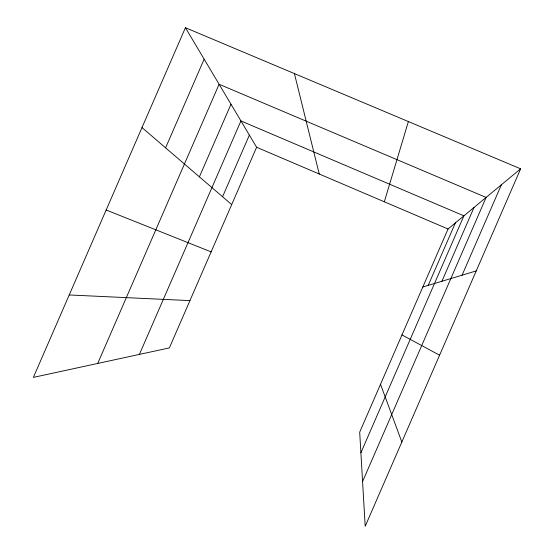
<?xml version="1.0" encoding="UTF-8"?>
<svg xmlns="http://www.w3.org/2000/svg" width="554" height="554" viewBox="0 0 554 554"><rect width="100%" height="100%" fill="white"/><g stroke="black" fill="none" stroke-linecap="round" stroke-linejoin="round"><path stroke-width="0.83" d="M384.331 201.794L408.374 121.568M185.424 27.7L33.372 377.399L169.365 347.912L256.613 147.267L185.424 27.7L520.628 168.825L365.19 526.3L359.691 432.175L448.034 228.996L520.628 168.825M165.598 147.828L204.149 59.153M97.712 363.452L219.1 84.263L486.114 197.432L362.579 481.551M199.405 176.858L230.99 104.228M139.4 354.408L240.928 120.924L463.913 215.831L360.896 452.763M222.563 196.732L249.362 135.093M428.2 285.4L455.367 222.916M441.919 281.259L474.009 207.466M462.084 275.186L501.398 184.766M422.806 287.02L476.232 270.92M69.222 294.957L189.939 300.614M106.153 210.014L211.129 251.876M256.613 147.267L448.034 228.996M401.975 334.921L439.592 355.197M141.997 127.572L231.697 204.571M380.515 384.275L401.837 442.023M294.416 73.585L319.249 174.011"/></g></svg>
